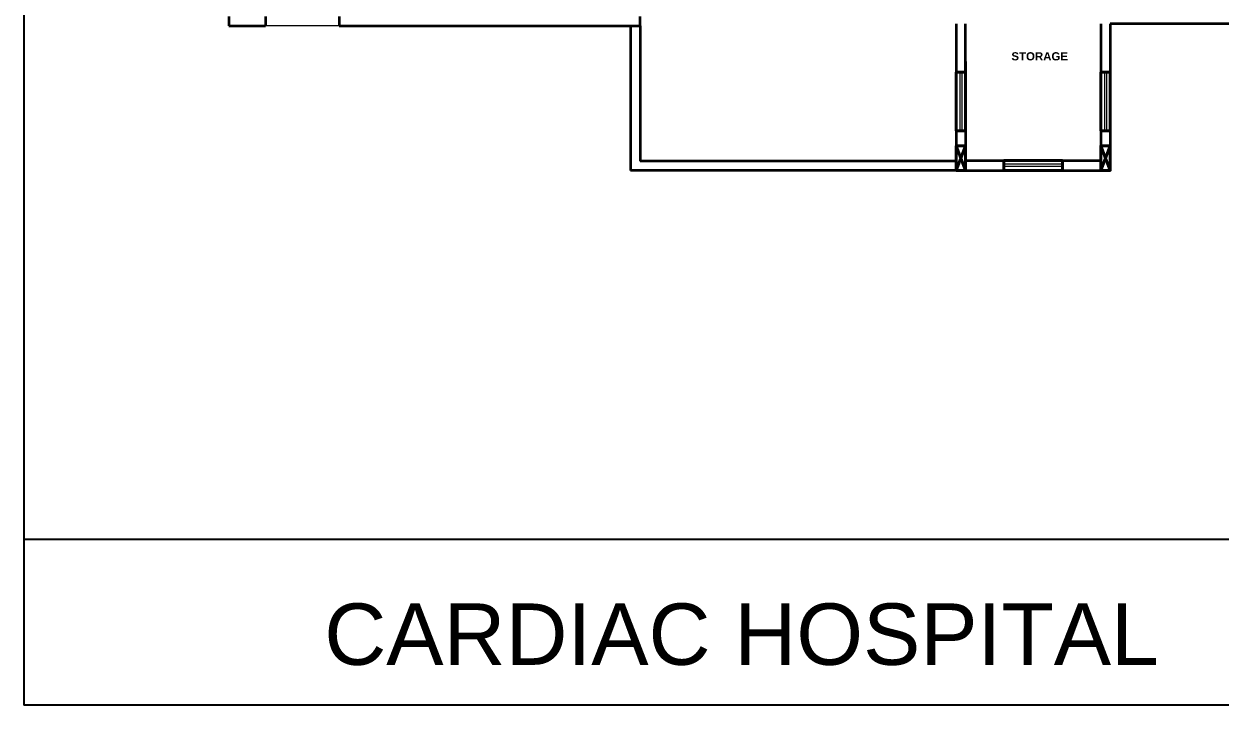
# Model space of a CAD drawing. Header units: inches. Extents: x -17070 to 527, y 504 to 2398.
# Drawn here: x -10654.93 to -10625.73, y 504.14 to 520.78 of the extents above; entities that cross this region are included whole.
import ezdxf

# ---------------------------------------------------------------- set-up
doc = ezdxf.new("R2010")
doc.units = ezdxf.units.IN
for name, color, linetype, lineweight in [('COL', 5, 'Continuous', 40), ('ELE-1', 105, 'Continuous', 40), ('hatch', 155, 'Continuous', 5), ('section', 1, 'Continuous', 35), ('WIN', 4, 'Continuous', 20)]:
    doc.layers.add(name, color=color, linetype=linetype, lineweight=lineweight)
doc.layers.add('elevation', color=7, linetype='Continuous')
doc.styles.add('PP15', font='', dxfattribs={"height": 0.015})
doc.styles.add('ROMANC', font='arialbd.ttf', dxfattribs={"height": 0.35})
doc.styles.get('PP15').set_extended_font_data('Arial Narrow')

# ---------------------------------------------------------------- blocks, each defined once
blk = doc.blocks.new('de')
at = {"layer": 'elevation', "ltscale": 0.0005}
for p, q in [((-10856.90422, 504.72708), (-10856.90422, 504.13708)), ((-10856.90422, 504.19118), (-10856.06422, 504.19118)), ((-10856.06422, 504.13708), (-10856.90422, 504.13708))]:
    blk.add_line(p, q, dxfattribs=at)
at = {"layer": 'elevation', "ltscale": 0.0005, "insert": (-10856.80643, 504.17019), "char_height": 0.02, "width": 0.382938, "attachment_point": 1, "style": 'PP15'}
blk.add_mtext('{\\fArial|b0|i0|c0|p34;CARDIAC HOSPITAL}', dxfattribs=at)

msp = doc.modelspace()

# ---------------------------------------------------------------- linework, layer by layer
at = {"layer": 'COL', "ltscale": 0.0005}
for p, q in [((-10631.93833, 517.19797), (-10632.16833, 517.79797)), ((-10632.16833, 517.19797), (-10631.93833, 517.79797)), ((-10628.40833, 517.19797), (-10628.63833, 517.79797)), ((-10628.63833, 517.19797), (-10628.40833, 517.79797))]:
    msp.add_line(p, q, dxfattribs=at)
for points in [[(-10632.16833, 517.19797), (-10631.93833, 517.19797), (-10631.93833, 517.79797), (-10632.16833, 517.79797)], [(-10628.63833, 517.19797), (-10628.40833, 517.19797), (-10628.40833, 517.79797), (-10628.63833, 517.79797)]]:
    msp.add_lwpolyline(points, close=True, dxfattribs=at)
at = {"layer": 'ELE-1', "ltscale": 0.0005}
for p, q in [((-10632.16833, 519.59741), (-10632.16833, 518.16741)), ((-10632.16833, 519.59741), (-10631.93833, 519.59741)), ((-10631.93833, 519.59741), (-10631.93833, 518.16741)), ((-10628.63833, 519.59741), (-10628.63833, 518.16741)), ((-10628.63833, 519.59741), (-10628.40833, 519.59741)), ((-10628.40833, 519.59741), (-10628.40833, 518.16741)), ((-10632.16833, 518.16741), (-10631.93833, 518.16741)), ((-10628.63833, 518.16741), (-10628.40833, 518.16741)), ((-10629.57333, 517.43797), (-10631.00333, 517.43797)), ((-10631.00333, 517.43797), (-10631.00333, 517.19797)), ((-10629.57333, 517.43797), (-10629.57333, 517.19797)), ((-10629.57333, 517.19797), (-10631.00333, 517.19797))]:
    msp.add_line(p, q, dxfattribs=at)
at = {"layer": 'hatch', "ltscale": 0.0005}
msp.add_line((-10647.23083, 520.72797), (-10649.03083, 520.72797), dxfattribs=at)
at = {"layer": 'section', "ltscale": 0.0005}
for p, q in [((-10649.93083, 520.95797), (-10649.93083, 520.72797)), ((-10649.03083, 520.95797), (-10649.03083, 520.72797)), ((-10647.23083, 520.95797), (-10647.23083, 520.72797)), ((-10639.88833, 520.72797), (-10639.88833, 520.95797)), ((-10632.16833, 520.77797), (-10632.16833, 517.79797)), ((-10631.93833, 518.88241), (-10631.93833, 520.77797)), ((-10631.93833, 520.70297), (-10631.93833, 520.77797)), ((-10628.63833, 520.77797), (-10628.63833, 517.79797)), ((-10628.40833, 520.77797), (-10628.40833, 517.79797)), ((-10626.55833, 520.77797), (-10628.40833, 520.77797)), ((-10617.75833, 520.77797), (-10626.55833, 520.77797)), ((-10649.93083, 520.72797), (-10649.03083, 520.72797)), ((-10647.23083, 520.72797), (-10639.88833, 520.72797)), ((-10640.11833, 520.72797), (-10640.11833, 517.19797)), ((-10639.88833, 520.72797), (-10639.88833, 517.42797)), ((-10631.93833, 519.86297), (-10631.93833, 517.43797)), ((-10632.16833, 517.42797), (-10639.88833, 517.42797)), ((-10631.93833, 517.43797), (-10628.63833, 517.43797)), ((-10632.16833, 517.19797), (-10640.11833, 517.19797)), ((-10631.93833, 517.19797), (-10628.63833, 517.19797))]:
    msp.add_line(p, q, dxfattribs=at)
at = {"layer": 'WIN', "ltscale": 0.0005}
for p, q in [((-10632.07833, 519.59741), (-10632.07833, 518.16741)), ((-10632.02833, 519.59741), (-10632.02833, 518.16741)), ((-10628.54833, 519.59741), (-10628.54833, 518.16741)), ((-10628.49833, 519.59741), (-10628.49833, 518.16741)), ((-10629.57333, 517.34797), (-10631.00333, 517.34797)), ((-10629.57333, 517.29797), (-10631.00333, 517.29797))]:
    msp.add_line(p, q, dxfattribs=at)

# ---------------------------------------------------------------- block references
at = {"layer": 'elevation', "xscale": 75, "yscale": 75, "zscale": 75}
msp.add_blockref('de', (803612.88564, -37306.1441), dxfattribs=at)

# ---------------------------------------------------------------- texts
at = {"layer": 'elevation', "ltscale": 0.0005, "insert": (-10630.82023, 520.08645), "char_height": 0.2, "width": 335.6252416, "attachment_point": 1, "style": 'ROMANC'}
msp.add_mtext('STORAGE', dxfattribs=at)

doc.saveas('drawing.dxf')
